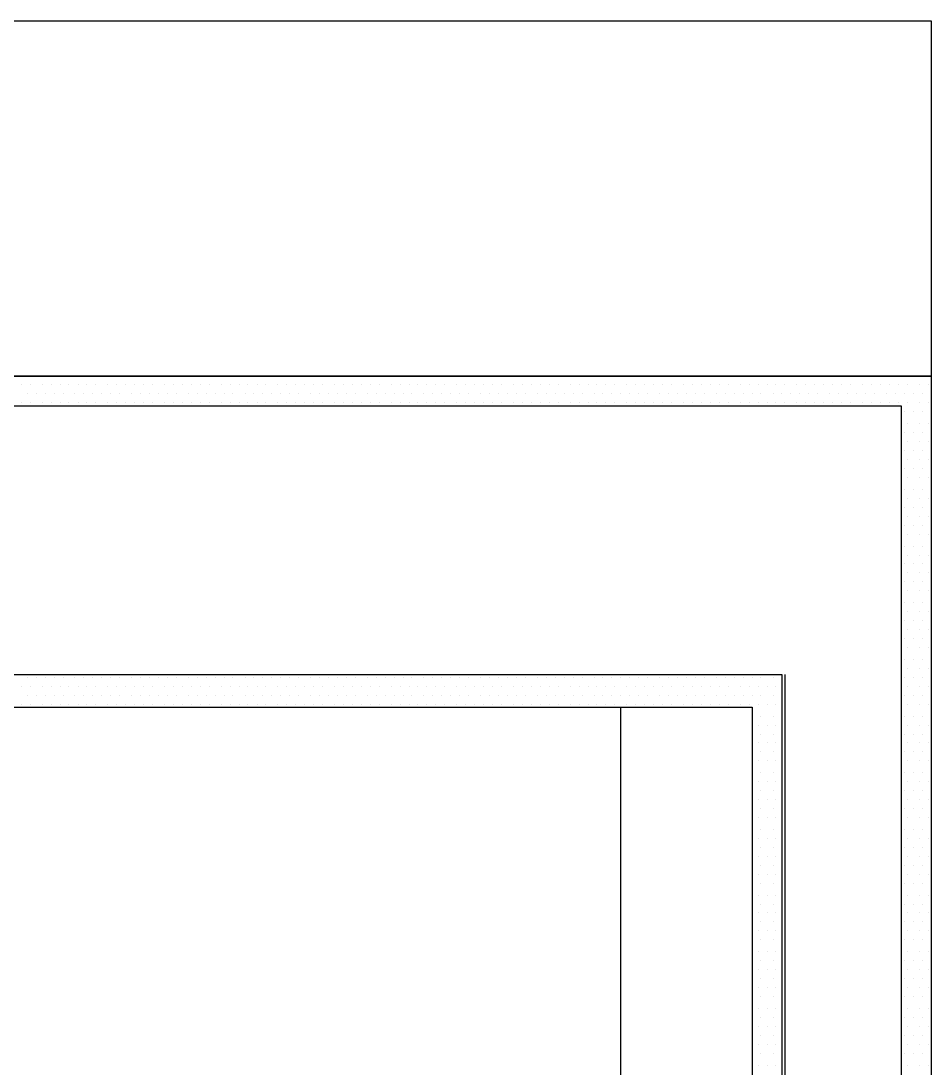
# Model space of a CAD drawing. Header units: metres. Extents: x 17 to 1264, y 17 to 859.
# Drawn here: x 298.6 to 342.6, y 737.7 to 788.3 of the extents above; entities that cross this region are included whole.
import ezdxf

# ---------------------------------------------------------------- set-up
doc = ezdxf.new("R2010")
doc.units = ezdxf.units.M
for name, color, linetype in [('LINES', 7, 'Continuous'), ('POLYLINES', 4, 'Continuous'), ('RECTS', 7, 'Continuous')]:
    doc.layers.add(name, color=color, linetype=linetype)

msp = doc.modelspace()

# ---------------------------------------------------------------- linework, layer by layer
at = {"layer": 'LINES'}
for p, q in [((298.65, 770.69), (298.65, 770.69)), ((299.08, 770.69), (299.08, 770.69)), ((299.66, 770.69), (299.66, 770.69)), ((300.09, 770.69), (300.09, 770.69)), ((300.52, 770.69), (300.52, 770.69)), ((300.95, 770.69), (300.95, 770.69)), ((301.39, 770.69), (301.39, 770.69)), ((301.82, 770.69), (301.82, 770.69)), ((302.25, 770.69), (302.25, 770.69)), ((302.83, 770.69), (302.83, 770.69)), ((303.26, 770.69), (303.26, 770.69)), ((303.69, 770.69), (303.69, 770.69)), ((304.12, 770.69), (304.12, 770.69)), ((304.55, 770.69), (304.55, 770.69)), ((304.99, 770.69), (304.99, 770.69)), ((305.56, 770.69), (305.56, 770.69)), ((305.99, 770.69), (305.99, 770.69)), ((306.43, 770.69), (306.43, 770.69)), ((306.86, 770.69), (306.86, 770.69)), ((307.29, 770.69), (307.29, 770.69)), ((307.72, 770.69), (307.72, 770.69)), ((308.3, 770.69), (308.3, 770.69)), ((308.73, 770.69), (308.73, 770.69)), ((309.16, 770.69), (309.16, 770.69)), ((309.59, 770.69), (309.59, 770.69)), ((310.03, 770.69), (310.03, 770.69)), ((310.46, 770.69), (310.46, 770.69)), ((311.03, 770.69), (311.03, 770.69)), ((311.47, 770.69), (311.47, 770.69)), ((311.9, 770.69), (311.9, 770.69)), ((312.33, 770.69), (312.33, 770.69)), ((312.76, 770.69), (312.76, 770.69)), ((313.19, 770.69), (313.19, 770.69)), ((313.77, 770.69), (313.77, 770.69)), ((314.2, 770.69), (314.2, 770.69)), ((314.63, 770.69), (314.63, 770.69)), ((315.07, 770.69), (315.07, 770.69)), ((315.5, 770.69), (315.5, 770.69)), ((315.93, 770.69), (315.93, 770.69)), ((316.51, 770.69), (316.51, 770.69)), ((316.94, 770.69), (316.94, 770.69)), ((317.37, 770.69), (317.37, 770.69)), ((317.8, 770.69), (317.8, 770.69)), ((318.23, 770.69), (318.23, 770.69)), ((318.67, 770.69), (318.67, 770.69)), ((319.1, 770.69), (319.1, 770.69)), ((319.67, 770.69), (319.67, 770.69)), ((320.11, 770.69), (320.11, 770.69)), ((320.54, 770.69), (320.54, 770.69)), ((320.97, 770.69), (320.97, 770.69)), ((321.4, 770.69), (321.4, 770.69)), ((321.83, 770.69), (321.83, 770.69)), ((322.41, 770.69), (322.41, 770.69)), ((322.84, 770.69), (322.84, 770.69)), ((323.27, 770.69), (323.27, 770.69)), ((323.71, 770.69), (323.71, 770.69)), ((324.14, 770.69), (324.14, 770.69)), ((324.57, 770.69), (324.57, 770.69)), ((325.15, 770.69), (325.15, 770.69)), ((325.58, 770.69), (325.58, 770.69)), ((326.01, 770.69), (326.01, 770.69)), ((326.44, 770.69), (326.44, 770.69)), ((326.87, 770.69), (326.87, 770.69)), ((327.31, 770.69), (327.31, 770.69)), ((327.88, 770.69), (327.88, 770.69)), ((328.31, 770.69), (328.31, 770.69)), ((328.75, 770.69), (328.75, 770.69)), ((329.18, 770.69), (329.18, 770.69)), ((329.61, 770.69), (329.61, 770.69)), ((330.04, 770.69), (330.04, 770.69)), ((330.62, 770.69), (330.62, 770.69)), ((331.05, 770.69), (331.05, 770.69)), ((331.48, 770.69), (331.48, 770.69)), ((331.91, 770.69), (331.91, 770.69)), ((332.35, 770.69), (332.35, 770.69)), ((332.78, 770.69), (332.78, 770.69)), ((333.35, 770.69), (333.35, 770.69)), ((333.79, 770.69), (333.79, 770.69)), ((334.22, 770.69), (334.22, 770.69)), ((334.65, 770.69), (334.65, 770.69)), ((335.08, 770.69), (335.08, 770.69)), ((335.51, 770.69), (335.51, 770.69)), ((336.09, 770.69), (336.09, 770.69)), ((336.52, 770.69), (336.52, 770.69)), ((336.95, 770.69), (336.95, 770.69)), ((337.39, 770.69), (337.39, 770.69)), ((337.82, 770.69), (337.82, 770.69)), ((338.25, 770.69), (338.25, 770.69)), ((338.68, 770.69), (338.68, 770.69)), ((339.26, 770.69), (339.26, 770.69)), ((339.69, 770.69), (339.69, 770.69)), ((340.12, 770.69), (340.12, 770.69)), ((340.55, 770.69), (340.55, 770.69)), ((340.99, 770.69), (340.99, 770.69)), ((341.42, 770.69), (341.42, 770.69)), ((341.99, 770.69), (341.99, 770.69)), ((342.43, 770.69), (342.43, 770.69)), ((298.65, 769.82), (298.65, 769.82)), ((298.94, 770.26), (298.94, 770.26)), ((299.08, 769.82), (299.08, 769.82)), ((299.37, 770.26), (299.37, 770.26)), ((299.66, 769.82), (299.66, 769.82)), ((299.8, 770.26), (299.8, 770.26)), ((300.09, 769.82), (300.09, 769.82)), ((300.23, 770.26), (300.23, 770.26)), ((300.52, 769.82), (300.52, 769.82)), ((300.67, 770.26), (300.67, 770.26)), ((300.95, 769.82), (300.95, 769.82)), ((301.24, 770.26), (301.24, 770.26)), ((301.39, 769.82), (301.39, 769.82)), ((301.67, 770.26), (301.67, 770.26)), ((301.82, 769.82), (301.82, 769.82)), ((302.11, 770.26), (302.11, 770.26)), ((302.25, 769.82), (302.25, 769.82)), ((302.54, 770.26), (302.54, 770.26)), ((302.83, 769.82), (302.83, 769.82)), ((302.97, 770.26), (302.97, 770.26)), ((303.26, 769.82), (303.26, 769.82)), ((303.4, 770.26), (303.4, 770.26)), ((303.69, 769.82), (303.69, 769.82)), ((303.98, 770.26), (303.98, 770.26)), ((304.12, 769.82), (304.12, 769.82)), ((304.41, 770.26), (304.41, 770.26)), ((304.55, 769.82), (304.55, 769.82)), ((304.84, 770.26), (304.84, 770.26)), ((304.99, 769.82), (304.99, 769.82)), ((305.27, 770.26), (305.27, 770.26)), ((305.56, 769.82), (305.56, 769.82)), ((305.71, 770.26), (305.71, 770.26)), ((305.99, 769.82), (305.99, 769.82)), ((306.14, 770.26), (306.14, 770.26)), ((306.43, 769.82), (306.43, 769.82)), ((306.71, 770.26), (306.71, 770.26)), ((306.86, 769.82), (306.86, 769.82)), ((307.15, 770.26), (307.15, 770.26)), ((307.29, 769.82), (307.29, 769.82)), ((307.58, 770.26), (307.58, 770.26)), ((307.72, 769.82), (307.72, 769.82)), ((308.01, 770.26), (308.01, 770.26)), ((308.3, 769.82), (308.3, 769.82)), ((308.44, 770.26), (308.44, 770.26)), ((308.73, 769.82), (308.73, 769.82)), ((308.87, 770.26), (308.87, 770.26)), ((309.16, 769.82), (309.16, 769.82)), ((309.45, 770.26), (309.45, 770.26)), ((309.59, 769.82), (309.59, 769.82)), ((309.88, 770.26), (309.88, 770.26)), ((310.03, 769.82), (310.03, 769.82)), ((310.31, 770.26), (310.31, 770.26)), ((310.46, 769.82), (310.46, 769.82)), ((310.75, 770.26), (310.75, 770.26)), ((311.03, 769.82), (311.03, 769.82)), ((311.18, 770.26), (311.18, 770.26)), ((311.47, 769.82), (311.47, 769.82)), ((311.61, 770.26), (311.61, 770.26)), ((311.9, 769.82), (311.9, 769.82)), ((312.04, 770.26), (312.04, 770.26)), ((312.33, 769.82), (312.33, 769.82)), ((312.62, 770.26), (312.62, 770.26)), ((312.76, 769.82), (312.76, 769.82)), ((313.05, 770.26), (313.05, 770.26)), ((313.19, 769.82), (313.19, 769.82)), ((313.48, 770.26), (313.48, 770.26)), ((313.77, 769.82), (313.77, 769.82)), ((313.91, 770.26), (313.91, 770.26)), ((314.2, 769.82), (314.2, 769.82)), ((314.35, 770.26), (314.35, 770.26)), ((314.63, 769.82), (314.63, 769.82)), ((314.78, 770.26), (314.78, 770.26)), ((315.07, 769.82), (315.07, 769.82)), ((315.35, 770.26), (315.35, 770.26)), ((315.5, 769.82), (315.5, 769.82)), ((315.79, 770.26), (315.79, 770.26)), ((315.93, 769.82), (315.93, 769.82)), ((316.22, 770.26), (316.22, 770.26)), ((316.51, 769.82), (316.51, 769.82)), ((316.65, 770.26), (316.65, 770.26)), ((316.94, 769.82), (316.94, 769.82)), ((317.08, 770.26), (317.08, 770.26)), ((317.37, 769.82), (317.37, 769.82)), ((317.51, 770.26), (317.51, 770.26)), ((317.8, 769.82), (317.8, 769.82)), ((318.09, 770.26), (318.09, 770.26)), ((318.23, 769.82), (318.23, 769.82)), ((318.52, 770.26), (318.52, 770.26)), ((318.67, 769.82), (318.67, 769.82)), ((318.95, 770.26), (318.95, 770.26)), ((319.1, 769.82), (319.1, 769.82)), ((319.39, 770.26), (319.39, 770.26)), ((319.67, 769.82), (319.67, 769.82)), ((319.82, 770.26), (319.82, 770.26)), ((320.11, 769.82), (320.11, 769.82)), ((320.25, 770.26), (320.25, 770.26)), ((320.54, 769.82), (320.54, 769.82)), ((320.83, 770.26), (320.83, 770.26)), ((320.97, 769.82), (320.97, 769.82)), ((321.26, 770.26), (321.26, 770.26)), ((321.4, 769.82), (321.4, 769.82)), ((321.69, 770.26), (321.69, 770.26)), ((321.83, 769.82), (321.83, 769.82)), ((322.12, 770.26), (322.12, 770.26)), ((322.41, 769.82), (322.41, 769.82)), ((322.55, 770.26), (322.55, 770.26)), ((322.84, 769.82), (322.84, 769.82)), ((322.99, 770.26), (322.99, 770.26)), ((323.27, 769.82), (323.27, 769.82)), ((323.56, 770.26), (323.56, 770.26)), ((323.71, 769.82), (323.71, 769.82)), ((323.99, 770.26), (323.99, 770.26)), ((324.14, 769.82), (324.14, 769.82)), ((324.43, 770.26), (324.43, 770.26)), ((324.57, 769.82), (324.57, 769.82)), ((324.86, 770.26), (324.86, 770.26)), ((325.15, 769.82), (325.15, 769.82)), ((325.29, 770.26), (325.29, 770.26)), ((325.58, 769.82), (325.58, 769.82)), ((325.72, 770.26), (325.72, 770.26)), ((326.01, 769.82), (326.01, 769.82)), ((326.3, 770.26), (326.3, 770.26)), ((326.44, 769.82), (326.44, 769.82)), ((326.73, 770.26), (326.73, 770.26)), ((326.87, 769.82), (326.87, 769.82)), ((327.16, 770.26), (327.16, 770.26)), ((327.31, 769.82), (327.31, 769.82)), ((327.59, 770.26), (327.59, 770.26)), ((327.88, 769.82), (327.88, 769.82)), ((328.03, 770.26), (328.03, 770.26)), ((328.31, 769.82), (328.31, 769.82)), ((328.46, 770.26), (328.46, 770.26)), ((328.75, 769.82), (328.75, 769.82)), ((328.89, 770.26), (328.89, 770.26)), ((329.18, 769.82), (329.18, 769.82)), ((329.47, 770.26), (329.47, 770.26)), ((329.61, 769.82), (329.61, 769.82)), ((329.9, 770.26), (329.9, 770.26)), ((330.04, 769.82), (330.04, 769.82)), ((330.33, 770.26), (330.33, 770.26)), ((330.62, 769.82), (330.62, 769.82)), ((330.76, 770.26), (330.76, 770.26)), ((331.05, 769.82), (331.05, 769.82)), ((331.19, 770.26), (331.19, 770.26)), ((331.48, 769.82), (331.48, 769.82)), ((331.63, 770.26), (331.63, 770.26)), ((331.91, 769.82), (331.91, 769.82)), ((332.2, 770.26), (332.2, 770.26)), ((332.35, 769.82), (332.35, 769.82)), ((332.63, 770.26), (332.63, 770.26)), ((332.78, 769.82), (332.78, 769.82)), ((333.07, 770.26), (333.07, 770.26)), ((333.35, 769.82), (333.35, 769.82)), ((333.5, 770.26), (333.5, 770.26)), ((333.79, 769.82), (333.79, 769.82)), ((333.93, 770.26), (333.93, 770.26)), ((334.22, 769.82), (334.22, 769.82)), ((334.36, 770.26), (334.36, 770.26)), ((334.65, 769.82), (334.65, 769.82)), ((334.94, 770.26), (334.94, 770.26)), ((335.08, 769.82), (335.08, 769.82)), ((335.37, 770.26), (335.37, 770.26)), ((335.51, 769.82), (335.51, 769.82)), ((335.8, 770.26), (335.8, 770.26)), ((336.09, 769.82), (336.09, 769.82)), ((336.23, 770.26), (336.23, 770.26)), ((336.52, 769.82), (336.52, 769.82)), ((336.67, 770.26), (336.67, 770.26)), ((336.95, 769.82), (336.95, 769.82)), ((337.1, 770.26), (337.1, 770.26)), ((337.39, 769.82), (337.39, 769.82)), ((337.67, 770.26), (337.67, 770.26)), ((337.82, 769.82), (337.82, 769.82)), ((338.11, 770.26), (338.11, 770.26)), ((338.25, 769.82), (338.25, 769.82)), ((338.54, 770.26), (338.54, 770.26)), ((338.68, 769.82), (338.68, 769.82)), ((338.97, 770.26), (338.97, 770.26)), ((339.26, 769.82), (339.26, 769.82)), ((339.4, 770.26), (339.4, 770.26)), ((339.69, 769.82), (339.69, 769.82)), ((339.83, 770.26), (339.83, 770.26)), ((340.12, 769.82), (340.12, 769.82)), ((340.41, 770.26), (340.41, 770.26)), ((340.55, 769.82), (340.55, 769.82)), ((340.84, 770.26), (340.84, 770.26)), ((340.99, 769.82), (340.99, 769.82)), ((341.27, 770.26), (341.27, 770.26)), ((341.42, 769.82), (341.42, 769.82)), ((341.71, 770.26), (341.71, 770.26)), ((341.99, 769.82), (341.99, 769.82)), ((342.14, 770.26), (342.14, 770.26)), ((342.43, 769.82), (342.43, 769.82)), ((341.27, 769.39), (341.27, 769.39)), ((341.71, 769.39), (341.71, 769.39)), ((342.14, 769.39), (342.14, 769.39)), ((341.42, 768.82), (341.42, 768.82)), ((341.99, 768.82), (341.99, 768.82)), ((342.43, 768.82), (342.43, 768.82)), ((341.27, 768.38), (341.27, 768.38)), ((341.71, 768.38), (341.71, 768.38)), ((342.14, 768.38), (342.14, 768.38)), ((341.42, 767.95), (341.42, 767.95)), ((341.99, 767.95), (341.99, 767.95)), ((342.43, 767.95), (342.43, 767.95)), ((341.27, 767.52), (341.27, 767.52)), ((341.71, 767.52), (341.71, 767.52)), ((342.14, 767.52), (342.14, 767.52)), ((341.42, 767.09), (341.42, 767.09)), ((341.99, 767.09), (341.99, 767.09)), ((342.43, 767.09), (342.43, 767.09)), ((341.27, 766.66), (341.27, 766.66)), ((341.71, 766.66), (341.71, 766.66)), ((342.14, 766.66), (342.14, 766.66)), ((341.42, 766.22), (341.42, 766.22)), ((341.99, 766.22), (341.99, 766.22)), ((342.43, 766.22), (342.43, 766.22)), ((341.27, 765.65), (341.27, 765.65)), ((341.71, 765.65), (341.71, 765.65)), ((342.14, 765.65), (342.14, 765.65)), ((341.27, 764.78), (341.27, 764.78)), ((341.42, 765.22), (341.42, 765.22)), ((341.71, 764.78), (341.71, 764.78)), ((341.99, 765.22), (341.99, 765.22)), ((342.14, 764.78), (342.14, 764.78)), ((342.43, 765.22), (342.43, 765.22)), ((341.42, 764.35), (341.42, 764.35)), ((341.99, 764.35), (341.99, 764.35)), ((342.43, 764.35), (342.43, 764.35)), ((341.27, 763.92), (341.27, 763.92)), ((341.71, 763.92), (341.71, 763.92)), ((342.14, 763.92), (342.14, 763.92)), ((341.42, 763.49), (341.42, 763.49)), ((341.99, 763.49), (341.99, 763.49)), ((342.43, 763.49), (342.43, 763.49)), ((341.27, 762.91), (341.27, 762.91)), ((341.71, 762.91), (341.71, 762.91)), ((342.14, 762.91), (342.14, 762.91)), ((341.42, 762.48), (341.42, 762.48)), ((341.99, 762.48), (341.99, 762.48)), ((342.43, 762.48), (342.43, 762.48)), ((341.27, 762.05), (341.27, 762.05)), ((341.71, 762.05), (341.71, 762.05)), ((342.14, 762.05), (342.14, 762.05)), ((341.42, 761.62), (341.42, 761.62)), ((341.99, 761.62), (341.99, 761.62)), ((342.43, 761.62), (342.43, 761.62)), ((341.27, 761.18), (341.27, 761.18)), ((341.42, 760.75), (341.42, 760.75)), ((341.71, 761.18), (341.71, 761.18)), ((341.99, 760.75), (341.99, 760.75)), ((342.14, 761.18), (342.14, 761.18)), ((342.43, 760.75), (342.43, 760.75)), ((341.27, 760.18), (341.27, 760.18)), ((341.42, 759.74), (341.42, 759.74)), ((341.71, 760.18), (341.71, 760.18)), ((341.99, 759.74), (341.99, 759.74)), ((342.14, 760.18), (342.14, 760.18)), ((342.43, 759.74), (342.43, 759.74)), ((341.27, 759.31), (341.27, 759.31)), ((341.71, 759.31), (341.71, 759.31)), ((342.14, 759.31), (342.14, 759.31)), ((341.42, 758.88), (341.42, 758.88)), ((341.99, 758.88), (341.99, 758.88)), ((342.43, 758.88), (342.43, 758.88)), ((341.27, 758.45), (341.27, 758.45)), ((341.71, 758.45), (341.71, 758.45)), ((342.14, 758.45), (342.14, 758.45)), ((341.42, 758.02), (341.42, 758.02)), ((341.99, 758.02), (341.99, 758.02)), ((342.43, 758.02), (342.43, 758.02)), ((341.27, 757.44), (341.27, 757.44)), ((341.71, 757.44), (341.71, 757.44)), ((342.14, 757.44), (342.14, 757.44)), ((341.42, 757.01), (341.42, 757.01)), ((341.99, 757.01), (341.99, 757.01)), ((342.43, 757.01), (342.43, 757.01)), ((298.94, 756.58), (298.94, 756.58)), ((299.37, 756.58), (299.37, 756.58)), ((299.8, 756.58), (299.8, 756.58)), ((300.23, 756.58), (300.23, 756.58)), ((300.67, 756.58), (300.67, 756.58)), ((301.24, 756.58), (301.24, 756.58)), ((301.67, 756.58), (301.67, 756.58)), ((302.11, 756.58), (302.11, 756.58)), ((302.54, 756.58), (302.54, 756.58)), ((302.97, 756.58), (302.97, 756.58)), ((303.4, 756.58), (303.4, 756.58)), ((303.98, 756.58), (303.98, 756.58)), ((304.41, 756.58), (304.41, 756.58)), ((304.84, 756.58), (304.84, 756.58)), ((305.27, 756.58), (305.27, 756.58)), ((305.71, 756.58), (305.71, 756.58)), ((306.14, 756.58), (306.14, 756.58)), ((306.71, 756.58), (306.71, 756.58)), ((307.15, 756.58), (307.15, 756.58)), ((307.58, 756.58), (307.58, 756.58)), ((308.01, 756.58), (308.01, 756.58)), ((308.44, 756.58), (308.44, 756.58)), ((308.87, 756.58), (308.87, 756.58)), ((309.45, 756.58), (309.45, 756.58)), ((309.88, 756.58), (309.88, 756.58)), ((310.31, 756.58), (310.31, 756.58)), ((310.75, 756.58), (310.75, 756.58)), ((311.18, 756.58), (311.18, 756.58)), ((311.61, 756.58), (311.61, 756.58)), ((312.04, 756.58), (312.04, 756.58)), ((312.62, 756.58), (312.62, 756.58)), ((313.05, 756.58), (313.05, 756.58)), ((313.48, 756.58), (313.48, 756.58)), ((313.91, 756.58), (313.91, 756.58)), ((314.35, 756.58), (314.35, 756.58)), ((314.78, 756.58), (314.78, 756.58)), ((315.35, 756.58), (315.35, 756.58)), ((315.79, 756.58), (315.79, 756.58)), ((316.22, 756.58), (316.22, 756.58)), ((316.65, 756.58), (316.65, 756.58)), ((317.08, 756.58), (317.08, 756.58)), ((317.51, 756.58), (317.51, 756.58)), ((318.09, 756.58), (318.09, 756.58)), ((318.52, 756.58), (318.52, 756.58)), ((318.95, 756.58), (318.95, 756.58)), ((319.39, 756.58), (319.39, 756.58)), ((319.82, 756.58), (319.82, 756.58)), ((320.25, 756.58), (320.25, 756.58)), ((320.83, 756.58), (320.83, 756.58)), ((321.26, 756.58), (321.26, 756.58)), ((321.69, 756.58), (321.69, 756.58)), ((322.12, 756.58), (322.12, 756.58)), ((322.55, 756.58), (322.55, 756.58)), ((322.99, 756.58), (322.99, 756.58)), ((323.56, 756.58), (323.56, 756.58)), ((323.99, 756.58), (323.99, 756.58)), ((324.43, 756.58), (324.43, 756.58)), ((324.86, 756.58), (324.86, 756.58)), ((325.29, 756.58), (325.29, 756.58)), ((325.72, 756.58), (325.72, 756.58)), ((326.3, 756.58), (326.3, 756.58)), ((326.73, 756.58), (326.73, 756.58)), ((327.16, 756.58), (327.16, 756.58)), ((327.59, 756.58), (327.59, 756.58)), ((328.03, 756.58), (328.03, 756.58)), ((328.46, 756.58), (328.46, 756.58)), ((328.89, 756.58), (328.89, 756.58)), ((329.47, 756.58), (329.47, 756.58)), ((329.9, 756.58), (329.9, 756.58)), ((330.33, 756.58), (330.33, 756.58)), ((330.76, 756.58), (330.76, 756.58)), ((331.19, 756.58), (331.19, 756.58)), ((331.63, 756.58), (331.63, 756.58)), ((332.2, 756.58), (332.2, 756.58)), ((332.63, 756.58), (332.63, 756.58)), ((333.07, 756.58), (333.07, 756.58)), ((333.5, 756.58), (333.5, 756.58)), ((333.93, 756.58), (333.93, 756.58)), ((334.36, 756.58), (334.36, 756.58)), ((334.94, 756.58), (334.94, 756.58)), ((335.37, 756.58), (335.37, 756.58)), ((341.27, 756.58), (341.27, 756.58)), ((341.71, 756.58), (341.71, 756.58)), ((342.14, 756.58), (342.14, 756.58)), ((298.65, 756.14), (298.65, 756.14)), ((298.94, 755.71), (298.94, 755.71)), ((299.08, 756.14), (299.08, 756.14)), ((299.37, 755.71), (299.37, 755.71)), ((299.66, 756.14), (299.66, 756.14)), ((299.8, 755.71), (299.8, 755.71)), ((300.09, 756.14), (300.09, 756.14)), ((300.23, 755.71), (300.23, 755.71)), ((300.52, 756.14), (300.52, 756.14)), ((300.67, 755.71), (300.67, 755.71)), ((300.95, 756.14), (300.95, 756.14)), ((301.24, 755.71), (301.24, 755.71)), ((301.39, 756.14), (301.39, 756.14)), ((301.67, 755.71), (301.67, 755.71)), ((301.82, 756.14), (301.82, 756.14)), ((302.11, 755.71), (302.11, 755.71)), ((302.25, 756.14), (302.25, 756.14)), ((302.54, 755.71), (302.54, 755.71)), ((302.83, 756.14), (302.83, 756.14)), ((302.97, 755.71), (302.97, 755.71)), ((303.26, 756.14), (303.26, 756.14)), ((303.4, 755.71), (303.4, 755.71)), ((303.69, 756.14), (303.69, 756.14)), ((303.98, 755.71), (303.98, 755.71)), ((304.12, 756.14), (304.12, 756.14)), ((304.41, 755.71), (304.41, 755.71)), ((304.55, 756.14), (304.55, 756.14)), ((304.84, 755.71), (304.84, 755.71)), ((304.99, 756.14), (304.99, 756.14)), ((305.27, 755.71), (305.27, 755.71)), ((305.56, 756.14), (305.56, 756.14)), ((305.71, 755.71), (305.71, 755.71)), ((305.99, 756.14), (305.99, 756.14)), ((306.14, 755.71), (306.14, 755.71)), ((306.43, 756.14), (306.43, 756.14)), ((306.71, 755.71), (306.71, 755.71)), ((306.86, 756.14), (306.86, 756.14)), ((307.15, 755.71), (307.15, 755.71)), ((307.29, 756.14), (307.29, 756.14)), ((307.58, 755.71), (307.58, 755.71)), ((307.72, 756.14), (307.72, 756.14)), ((308.01, 755.71), (308.01, 755.71)), ((308.3, 756.14), (308.3, 756.14)), ((308.44, 755.71), (308.44, 755.71)), ((308.73, 756.14), (308.73, 756.14)), ((308.87, 755.71), (308.87, 755.71)), ((309.16, 756.14), (309.16, 756.14)), ((309.45, 755.71), (309.45, 755.71)), ((309.59, 756.14), (309.59, 756.14)), ((309.88, 755.71), (309.88, 755.71)), ((310.03, 756.14), (310.03, 756.14)), ((310.31, 755.71), (310.31, 755.71)), ((310.46, 756.14), (310.46, 756.14)), ((310.75, 755.71), (310.75, 755.71)), ((311.03, 756.14), (311.03, 756.14)), ((311.18, 755.71), (311.18, 755.71)), ((311.47, 756.14), (311.47, 756.14)), ((311.61, 755.71), (311.61, 755.71)), ((311.9, 756.14), (311.9, 756.14)), ((312.04, 755.71), (312.04, 755.71)), ((312.33, 756.14), (312.33, 756.14)), ((312.62, 755.71), (312.62, 755.71)), ((312.76, 756.14), (312.76, 756.14)), ((313.05, 755.71), (313.05, 755.71)), ((313.19, 756.14), (313.19, 756.14)), ((313.48, 755.71), (313.48, 755.71)), ((313.77, 756.14), (313.77, 756.14)), ((313.91, 755.71), (313.91, 755.71)), ((314.2, 756.14), (314.2, 756.14)), ((314.35, 755.71), (314.35, 755.71)), ((314.63, 756.14), (314.63, 756.14)), ((314.78, 755.71), (314.78, 755.71)), ((315.07, 756.14), (315.07, 756.14)), ((315.35, 755.71), (315.35, 755.71)), ((315.5, 756.14), (315.5, 756.14)), ((315.79, 755.71), (315.79, 755.71)), ((315.93, 756.14), (315.93, 756.14)), ((316.22, 755.71), (316.22, 755.71)), ((316.51, 756.14), (316.51, 756.14)), ((316.65, 755.71), (316.65, 755.71)), ((316.94, 756.14), (316.94, 756.14)), ((317.08, 755.71), (317.08, 755.71)), ((317.37, 756.14), (317.37, 756.14)), ((317.51, 755.71), (317.51, 755.71)), ((317.8, 756.14), (317.8, 756.14)), ((318.09, 755.71), (318.09, 755.71)), ((318.23, 756.14), (318.23, 756.14)), ((318.52, 755.71), (318.52, 755.71)), ((318.67, 756.14), (318.67, 756.14)), ((318.95, 755.71), (318.95, 755.71)), ((319.1, 756.14), (319.1, 756.14)), ((319.39, 755.71), (319.39, 755.71)), ((319.67, 756.14), (319.67, 756.14)), ((319.82, 755.71), (319.82, 755.71)), ((320.11, 756.14), (320.11, 756.14)), ((320.25, 755.71), (320.25, 755.71)), ((320.54, 756.14), (320.54, 756.14)), ((320.83, 755.71), (320.83, 755.71)), ((320.97, 756.14), (320.97, 756.14)), ((321.26, 755.71), (321.26, 755.71)), ((321.4, 756.14), (321.4, 756.14)), ((321.69, 755.71), (321.69, 755.71)), ((321.83, 756.14), (321.83, 756.14)), ((322.12, 755.71), (322.12, 755.71)), ((322.41, 756.14), (322.41, 756.14)), ((322.55, 755.71), (322.55, 755.71)), ((322.84, 756.14), (322.84, 756.14)), ((322.99, 755.71), (322.99, 755.71)), ((323.27, 756.14), (323.27, 756.14)), ((323.56, 755.71), (323.56, 755.71)), ((323.71, 756.14), (323.71, 756.14)), ((323.99, 755.71), (323.99, 755.71)), ((324.14, 756.14), (324.14, 756.14)), ((324.43, 755.71), (324.43, 755.71)), ((324.57, 756.14), (324.57, 756.14)), ((324.86, 755.71), (324.86, 755.71)), ((325.15, 756.14), (325.15, 756.14)), ((325.29, 755.71), (325.29, 755.71)), ((325.58, 756.14), (325.58, 756.14)), ((325.72, 755.71), (325.72, 755.71)), ((326.01, 756.14), (326.01, 756.14)), ((326.3, 755.71), (326.3, 755.71)), ((326.44, 756.14), (326.44, 756.14)), ((326.73, 755.71), (326.73, 755.71)), ((326.87, 756.14), (326.87, 756.14)), ((327.16, 755.71), (327.16, 755.71)), ((327.31, 756.14), (327.31, 756.14)), ((327.59, 755.71), (327.59, 755.71)), ((327.88, 756.14), (327.88, 756.14)), ((328.03, 755.71), (328.03, 755.71)), ((328.31, 756.14), (328.31, 756.14)), ((328.46, 755.71), (328.46, 755.71)), ((328.75, 756.14), (328.75, 756.14)), ((328.89, 755.71), (328.89, 755.71)), ((329.18, 756.14), (329.18, 756.14)), ((329.47, 755.71), (329.47, 755.71)), ((329.61, 756.14), (329.61, 756.14)), ((329.9, 755.71), (329.9, 755.71)), ((330.04, 756.14), (330.04, 756.14)), ((330.33, 755.71), (330.33, 755.71)), ((330.62, 756.14), (330.62, 756.14)), ((330.76, 755.71), (330.76, 755.71)), ((331.05, 756.14), (331.05, 756.14)), ((331.19, 755.71), (331.19, 755.71)), ((331.48, 756.14), (331.48, 756.14)), ((331.63, 755.71), (331.63, 755.71)), ((331.91, 756.14), (331.91, 756.14)), ((332.2, 755.71), (332.2, 755.71)), ((332.35, 756.14), (332.35, 756.14)), ((332.63, 755.71), (332.63, 755.71)), ((332.78, 756.14), (332.78, 756.14)), ((333.07, 755.71), (333.07, 755.71)), ((333.35, 756.14), (333.35, 756.14)), ((333.5, 755.71), (333.5, 755.71)), ((333.79, 756.14), (333.79, 756.14)), ((333.93, 755.71), (333.93, 755.71)), ((334.22, 756.14), (334.22, 756.14)), ((334.36, 755.71), (334.36, 755.71)), ((334.65, 756.14), (334.65, 756.14)), ((334.94, 755.71), (334.94, 755.71)), ((335.08, 756.14), (335.08, 756.14)), ((335.37, 755.71), (335.37, 755.71)), ((341.27, 755.71), (341.27, 755.71)), ((341.42, 756.14), (341.42, 756.14)), ((341.71, 755.71), (341.71, 755.71)), ((341.99, 756.14), (341.99, 756.14)), ((342.14, 755.71), (342.14, 755.71)), ((342.43, 756.14), (342.43, 756.14)), ((298.65, 755.28), (298.65, 755.28)), ((299.08, 755.28), (299.08, 755.28)), ((299.66, 755.28), (299.66, 755.28)), ((300.09, 755.28), (300.09, 755.28)), ((300.52, 755.28), (300.52, 755.28)), ((300.95, 755.28), (300.95, 755.28)), ((301.39, 755.28), (301.39, 755.28)), ((301.82, 755.28), (301.82, 755.28)), ((302.25, 755.28), (302.25, 755.28)), ((302.83, 755.28), (302.83, 755.28)), ((303.26, 755.28), (303.26, 755.28)), ((303.69, 755.28), (303.69, 755.28)), ((304.12, 755.28), (304.12, 755.28)), ((304.55, 755.28), (304.55, 755.28)), ((304.99, 755.28), (304.99, 755.28)), ((305.56, 755.28), (305.56, 755.28)), ((305.99, 755.28), (305.99, 755.28)), ((306.43, 755.28), (306.43, 755.28)), ((306.86, 755.28), (306.86, 755.28)), ((307.29, 755.28), (307.29, 755.28)), ((307.72, 755.28), (307.72, 755.28)), ((308.3, 755.28), (308.3, 755.28)), ((308.73, 755.28), (308.73, 755.28)), ((309.16, 755.28), (309.16, 755.28)), ((309.59, 755.28), (309.59, 755.28)), ((310.03, 755.28), (310.03, 755.28)), ((310.46, 755.28), (310.46, 755.28)), ((311.03, 755.28), (311.03, 755.28)), ((311.47, 755.28), (311.47, 755.28)), ((311.9, 755.28), (311.9, 755.28)), ((312.33, 755.28), (312.33, 755.28)), ((312.76, 755.28), (312.76, 755.28)), ((313.19, 755.28), (313.19, 755.28)), ((313.77, 755.28), (313.77, 755.28)), ((314.2, 755.28), (314.2, 755.28)), ((314.63, 755.28), (314.63, 755.28)), ((315.07, 755.28), (315.07, 755.28)), ((315.5, 755.28), (315.5, 755.28)), ((315.93, 755.28), (315.93, 755.28)), ((316.51, 755.28), (316.51, 755.28)), ((316.94, 755.28), (316.94, 755.28)), ((317.37, 755.28), (317.37, 755.28)), ((317.8, 755.28), (317.8, 755.28)), ((318.23, 755.28), (318.23, 755.28)), ((318.67, 755.28), (318.67, 755.28)), ((319.1, 755.28), (319.1, 755.28)), ((319.67, 755.28), (319.67, 755.28)), ((320.11, 755.28), (320.11, 755.28)), ((320.54, 755.28), (320.54, 755.28)), ((320.97, 755.28), (320.97, 755.28)), ((321.4, 755.28), (321.4, 755.28)), ((321.83, 755.28), (321.83, 755.28)), ((322.41, 755.28), (322.41, 755.28)), ((322.84, 755.28), (322.84, 755.28)), ((323.27, 755.28), (323.27, 755.28)), ((323.71, 755.28), (323.71, 755.28)), ((324.14, 755.28), (324.14, 755.28)), ((324.57, 755.28), (324.57, 755.28)), ((325.15, 755.28), (325.15, 755.28)), ((325.58, 755.28), (325.58, 755.28)), ((326.01, 755.28), (326.01, 755.28)), ((326.44, 755.28), (326.44, 755.28)), ((326.87, 755.28), (326.87, 755.28)), ((327.31, 755.28), (327.31, 755.28)), ((327.88, 755.28), (327.88, 755.28)), ((328.31, 755.28), (328.31, 755.28)), ((328.75, 755.28), (328.75, 755.28)), ((329.18, 755.28), (329.18, 755.28)), ((329.61, 755.28), (329.61, 755.28)), ((330.04, 755.28), (330.04, 755.28)), ((330.62, 755.28), (330.62, 755.28)), ((331.05, 755.28), (331.05, 755.28)), ((331.48, 755.28), (331.48, 755.28)), ((331.91, 755.28), (331.91, 755.28)), ((332.35, 755.28), (332.35, 755.28)), ((332.78, 755.28), (332.78, 755.28)), ((333.35, 755.28), (333.35, 755.28)), ((333.79, 755.28), (333.79, 755.28)), ((334.22, 755.28), (334.22, 755.28)), ((334.65, 755.28), (334.65, 755.28)), ((335.08, 755.28), (335.08, 755.28)), ((341.42, 755.28), (341.42, 755.28)), ((341.99, 755.28), (341.99, 755.28)), ((342.43, 755.28), (342.43, 755.28)), ((179.13, 755.14), (327.59, 755.14)), ((327.59, 152.64), (327.59, 755.14)), ((334.36, 754.7), (334.36, 754.7)), ((334.94, 754.7), (334.94, 754.7)), ((335.37, 754.7), (335.37, 754.7)), ((341.27, 754.7), (341.27, 754.7)), ((341.71, 754.7), (341.71, 754.7)), ((342.14, 754.7), (342.14, 754.7)), ((334.22, 754.27), (334.22, 754.27)), ((334.65, 754.27), (334.65, 754.27)), ((335.08, 754.27), (335.08, 754.27)), ((341.42, 754.27), (341.42, 754.27)), ((341.99, 754.27), (341.99, 754.27)), ((342.43, 754.27), (342.43, 754.27)), ((334.36, 753.84), (334.36, 753.84)), ((334.94, 753.84), (334.94, 753.84)), ((335.37, 753.84), (335.37, 753.84)), ((341.27, 753.84), (341.27, 753.84)), ((341.71, 753.84), (341.71, 753.84)), ((342.14, 753.84), (342.14, 753.84)), ((334.22, 753.41), (334.22, 753.41)), ((334.65, 753.41), (334.65, 753.41)), ((335.08, 753.41), (335.08, 753.41)), ((341.42, 753.41), (341.42, 753.41)), ((341.99, 753.41), (341.99, 753.41)), ((342.43, 753.41), (342.43, 753.41)), ((334.36, 752.98), (334.36, 752.98)), ((334.94, 752.98), (334.94, 752.98)), ((335.37, 752.98), (335.37, 752.98)), ((341.27, 752.98), (341.27, 752.98)), ((341.71, 752.98), (341.71, 752.98)), ((342.14, 752.98), (342.14, 752.98)), ((334.22, 752.54), (334.22, 752.54)), ((334.65, 752.54), (334.65, 752.54)), ((335.08, 752.54), (335.08, 752.54)), ((341.42, 752.54), (341.42, 752.54)), ((341.99, 752.54), (341.99, 752.54)), ((342.43, 752.54), (342.43, 752.54)), ((334.36, 751.97), (334.36, 751.97)), ((334.94, 751.97), (334.94, 751.97)), ((335.37, 751.97), (335.37, 751.97)), ((341.27, 751.97), (341.27, 751.97)), ((341.71, 751.97), (341.71, 751.97)), ((342.14, 751.97), (342.14, 751.97)), ((334.22, 751.54), (334.22, 751.54)), ((334.36, 751.1), (334.36, 751.1)), ((334.65, 751.54), (334.65, 751.54)), ((334.94, 751.1), (334.94, 751.1)), ((335.08, 751.54), (335.08, 751.54)), ((335.37, 751.1), (335.37, 751.1)), ((341.27, 751.1), (341.27, 751.1)), ((341.42, 751.54), (341.42, 751.54)), ((341.71, 751.1), (341.71, 751.1)), ((341.99, 751.54), (341.99, 751.54)), ((342.14, 751.1), (342.14, 751.1)), ((342.43, 751.54), (342.43, 751.54)), ((334.22, 750.67), (334.22, 750.67)), ((334.65, 750.67), (334.65, 750.67)), ((335.08, 750.67), (335.08, 750.67)), ((341.42, 750.67), (341.42, 750.67)), ((341.99, 750.67), (341.99, 750.67)), ((342.43, 750.67), (342.43, 750.67)), ((334.36, 750.24), (334.36, 750.24)), ((334.94, 750.24), (334.94, 750.24)), ((335.37, 750.24), (335.37, 750.24)), ((341.27, 750.24), (341.27, 750.24)), ((341.71, 750.24), (341.71, 750.24)), ((342.14, 750.24), (342.14, 750.24)), ((334.22, 749.81), (334.22, 749.81)), ((334.65, 749.81), (334.65, 749.81)), ((335.08, 749.81), (335.08, 749.81)), ((341.42, 749.81), (341.42, 749.81)), ((341.99, 749.81), (341.99, 749.81)), ((342.43, 749.81), (342.43, 749.81)), ((334.36, 749.23), (334.36, 749.23)), ((334.94, 749.23), (334.94, 749.23)), ((335.37, 749.23), (335.37, 749.23)), ((341.27, 749.23), (341.27, 749.23)), ((341.71, 749.23), (341.71, 749.23)), ((342.14, 749.23), (342.14, 749.23)), ((334.22, 748.8), (334.22, 748.8)), ((334.65, 748.8), (334.65, 748.8)), ((335.08, 748.8), (335.08, 748.8)), ((341.42, 748.8), (341.42, 748.8)), ((341.99, 748.8), (341.99, 748.8)), ((342.43, 748.8), (342.43, 748.8)), ((334.36, 748.37), (334.36, 748.37)), ((334.94, 748.37), (334.94, 748.37)), ((335.37, 748.37), (335.37, 748.37)), ((341.27, 748.37), (341.27, 748.37)), ((341.71, 748.37), (341.71, 748.37)), ((342.14, 748.37), (342.14, 748.37)), ((334.22, 747.94), (334.22, 747.94)), ((334.65, 747.94), (334.65, 747.94)), ((335.08, 747.94), (335.08, 747.94)), ((341.42, 747.94), (341.42, 747.94)), ((341.99, 747.94), (341.99, 747.94)), ((342.43, 747.94), (342.43, 747.94)), ((334.22, 747.07), (334.22, 747.07)), ((334.36, 747.5), (334.36, 747.5)), ((334.65, 747.07), (334.65, 747.07)), ((334.94, 747.5), (334.94, 747.5)), ((335.08, 747.07), (335.08, 747.07)), ((335.37, 747.5), (335.37, 747.5)), ((341.27, 747.5), (341.27, 747.5)), ((341.42, 747.07), (341.42, 747.07)), ((341.71, 747.5), (341.71, 747.5)), ((341.99, 747.07), (341.99, 747.07)), ((342.14, 747.5), (342.14, 747.5)), ((342.43, 747.07), (342.43, 747.07)), ((334.36, 746.64), (334.36, 746.64)), ((334.94, 746.64), (334.94, 746.64)), ((335.37, 746.64), (335.37, 746.64)), ((341.27, 746.64), (341.27, 746.64)), ((341.71, 746.64), (341.71, 746.64)), ((342.14, 746.64), (342.14, 746.64)), ((334.22, 746.06), (334.22, 746.06)), ((334.65, 746.06), (334.65, 746.06)), ((335.08, 746.06), (335.08, 746.06)), ((341.42, 746.06), (341.42, 746.06)), ((341.99, 746.06), (341.99, 746.06)), ((342.43, 746.06), (342.43, 746.06)), ((334.36, 745.63), (334.36, 745.63)), ((334.94, 745.63), (334.94, 745.63)), ((335.37, 745.63), (335.37, 745.63)), ((341.27, 745.63), (341.27, 745.63)), ((341.71, 745.63), (341.71, 745.63)), ((342.14, 745.63), (342.14, 745.63)), ((334.22, 745.2), (334.22, 745.2)), ((334.65, 745.2), (334.65, 745.2)), ((335.08, 745.2), (335.08, 745.2)), ((341.42, 745.2), (341.42, 745.2)), ((341.99, 745.2), (341.99, 745.2)), ((342.43, 745.2), (342.43, 745.2)), ((334.36, 744.77), (334.36, 744.77)), ((334.94, 744.77), (334.94, 744.77)), ((335.37, 744.77), (335.37, 744.77)), ((341.27, 744.77), (341.27, 744.77)), ((341.71, 744.77), (341.71, 744.77)), ((342.14, 744.77), (342.14, 744.77)), ((334.22, 744.34), (334.22, 744.34)), ((334.65, 744.34), (334.65, 744.34)), ((335.08, 744.34), (335.08, 744.34)), ((341.42, 744.34), (341.42, 744.34)), ((341.99, 744.34), (341.99, 744.34)), ((342.43, 744.34), (342.43, 744.34)), ((334.36, 743.9), (334.36, 743.9)), ((334.94, 743.9), (334.94, 743.9)), ((335.37, 743.9), (335.37, 743.9)), ((341.27, 743.9), (341.27, 743.9)), ((341.71, 743.9), (341.71, 743.9)), ((342.14, 743.9), (342.14, 743.9)), ((334.22, 743.33), (334.22, 743.33)), ((334.65, 743.33), (334.65, 743.33)), ((335.08, 743.33), (335.08, 743.33)), ((341.42, 743.33), (341.42, 743.33)), ((341.99, 743.33), (341.99, 743.33)), ((342.43, 743.33), (342.43, 743.33)), ((334.36, 742.9), (334.36, 742.9)), ((334.94, 742.9), (334.94, 742.9)), ((335.37, 742.9), (335.37, 742.9)), ((341.27, 742.9), (341.27, 742.9)), ((341.71, 742.9), (341.71, 742.9)), ((342.14, 742.9), (342.14, 742.9)), ((334.22, 742.46), (334.22, 742.46)), ((334.36, 742.03), (334.36, 742.03)), ((334.65, 742.46), (334.65, 742.46)), ((334.94, 742.03), (334.94, 742.03)), ((335.08, 742.46), (335.08, 742.46)), ((335.37, 742.03), (335.37, 742.03)), ((341.27, 742.03), (341.27, 742.03)), ((341.42, 742.46), (341.42, 742.46)), ((341.71, 742.03), (341.71, 742.03)), ((341.99, 742.46), (341.99, 742.46)), ((342.14, 742.03), (342.14, 742.03)), ((342.43, 742.46), (342.43, 742.46)), ((334.22, 741.6), (334.22, 741.6)), ((334.65, 741.6), (334.65, 741.6)), ((335.08, 741.6), (335.08, 741.6)), ((341.42, 741.6), (341.42, 741.6)), ((341.99, 741.6), (341.99, 741.6)), ((342.43, 741.6), (342.43, 741.6)), ((334.36, 741.17), (334.36, 741.17)), ((334.94, 741.17), (334.94, 741.17)), ((335.37, 741.17), (335.37, 741.17)), ((341.27, 741.17), (341.27, 741.17)), ((341.71, 741.17), (341.71, 741.17)), ((342.14, 741.17), (342.14, 741.17)), ((334.22, 740.59), (334.22, 740.59)), ((334.65, 740.59), (334.65, 740.59)), ((335.08, 740.59), (335.08, 740.59)), ((341.42, 740.59), (341.42, 740.59)), ((341.99, 740.59), (341.99, 740.59)), ((342.43, 740.59), (342.43, 740.59)), ((334.36, 740.16), (334.36, 740.16)), ((334.94, 740.16), (334.94, 740.16)), ((335.37, 740.16), (335.37, 740.16)), ((341.27, 740.16), (341.27, 740.16)), ((341.71, 740.16), (341.71, 740.16)), ((342.14, 740.16), (342.14, 740.16)), ((334.22, 739.73), (334.22, 739.73)), ((334.65, 739.73), (334.65, 739.73)), ((335.08, 739.73), (335.08, 739.73)), ((341.42, 739.73), (341.42, 739.73)), ((341.99, 739.73), (341.99, 739.73)), ((342.43, 739.73), (342.43, 739.73)), ((334.36, 739.3), (334.36, 739.3)), ((334.94, 739.3), (334.94, 739.3)), ((335.37, 739.3), (335.37, 739.3)), ((341.27, 739.3), (341.27, 739.3)), ((341.71, 739.3), (341.71, 739.3)), ((342.14, 739.3), (342.14, 739.3)), ((334.22, 738.86), (334.22, 738.86)), ((334.65, 738.86), (334.65, 738.86)), ((335.08, 738.86), (335.08, 738.86)), ((341.42, 738.86), (341.42, 738.86)), ((341.99, 738.86), (341.99, 738.86)), ((342.43, 738.86), (342.43, 738.86)), ((334.36, 738.43), (334.36, 738.43)), ((334.94, 738.43), (334.94, 738.43)), ((335.37, 738.43), (335.37, 738.43)), ((341.27, 738.43), (341.27, 738.43)), ((341.71, 738.43), (341.71, 738.43)), ((342.14, 738.43), (342.14, 738.43)), ((334.22, 737.86), (334.22, 737.86)), ((334.65, 737.86), (334.65, 737.86)), ((335.08, 737.86), (335.08, 737.86)), ((341.42, 737.86), (341.42, 737.86)), ((341.99, 737.86), (341.99, 737.86)), ((342.43, 737.86), (342.43, 737.86))]:
    msp.add_line(p, q, dxfattribs=at)
at = {"layer": 'POLYLINES'}
msp.add_lwpolyline([(335.51, 756.72), (335.51, 611.42), (335.51, 152.64)], dxfattribs=at)
msp.add_lwpolyline([(335.51, 756.72), (335.51, 611.42), (335.51, 152.64)], dxfattribs=at)
msp.add_lwpolyline([(335.51, 756.72), (335.51, 611.42), (335.51, 152.64)], dxfattribs=at)
msp.add_lwpolyline([(335.51, 756.72), (335.51, 611.42), (335.51, 152.64)], dxfattribs=at)
at = {"layer": 'RECTS'}
for points in [[(170.49, 788.26), (342.57, 788.26), (342.57, 771.12), (170.49, 771.12)], [(170.49, 771.12), (342.57, 771.12), (342.57, 139.97), (170.49, 139.97)], [(171.93, 769.68), (341.13, 769.68), (341.13, 141.41), (171.93, 141.41)], [(177.69, 756.72), (335.37, 756.72), (335.37, 151.2), (177.69, 151.2)], [(179.13, 755.14), (333.93, 755.14), (333.93, 152.64), (179.13, 152.64)]]:
    msp.add_lwpolyline(points, dxfattribs=at)

doc.saveas('drawing.dxf')
